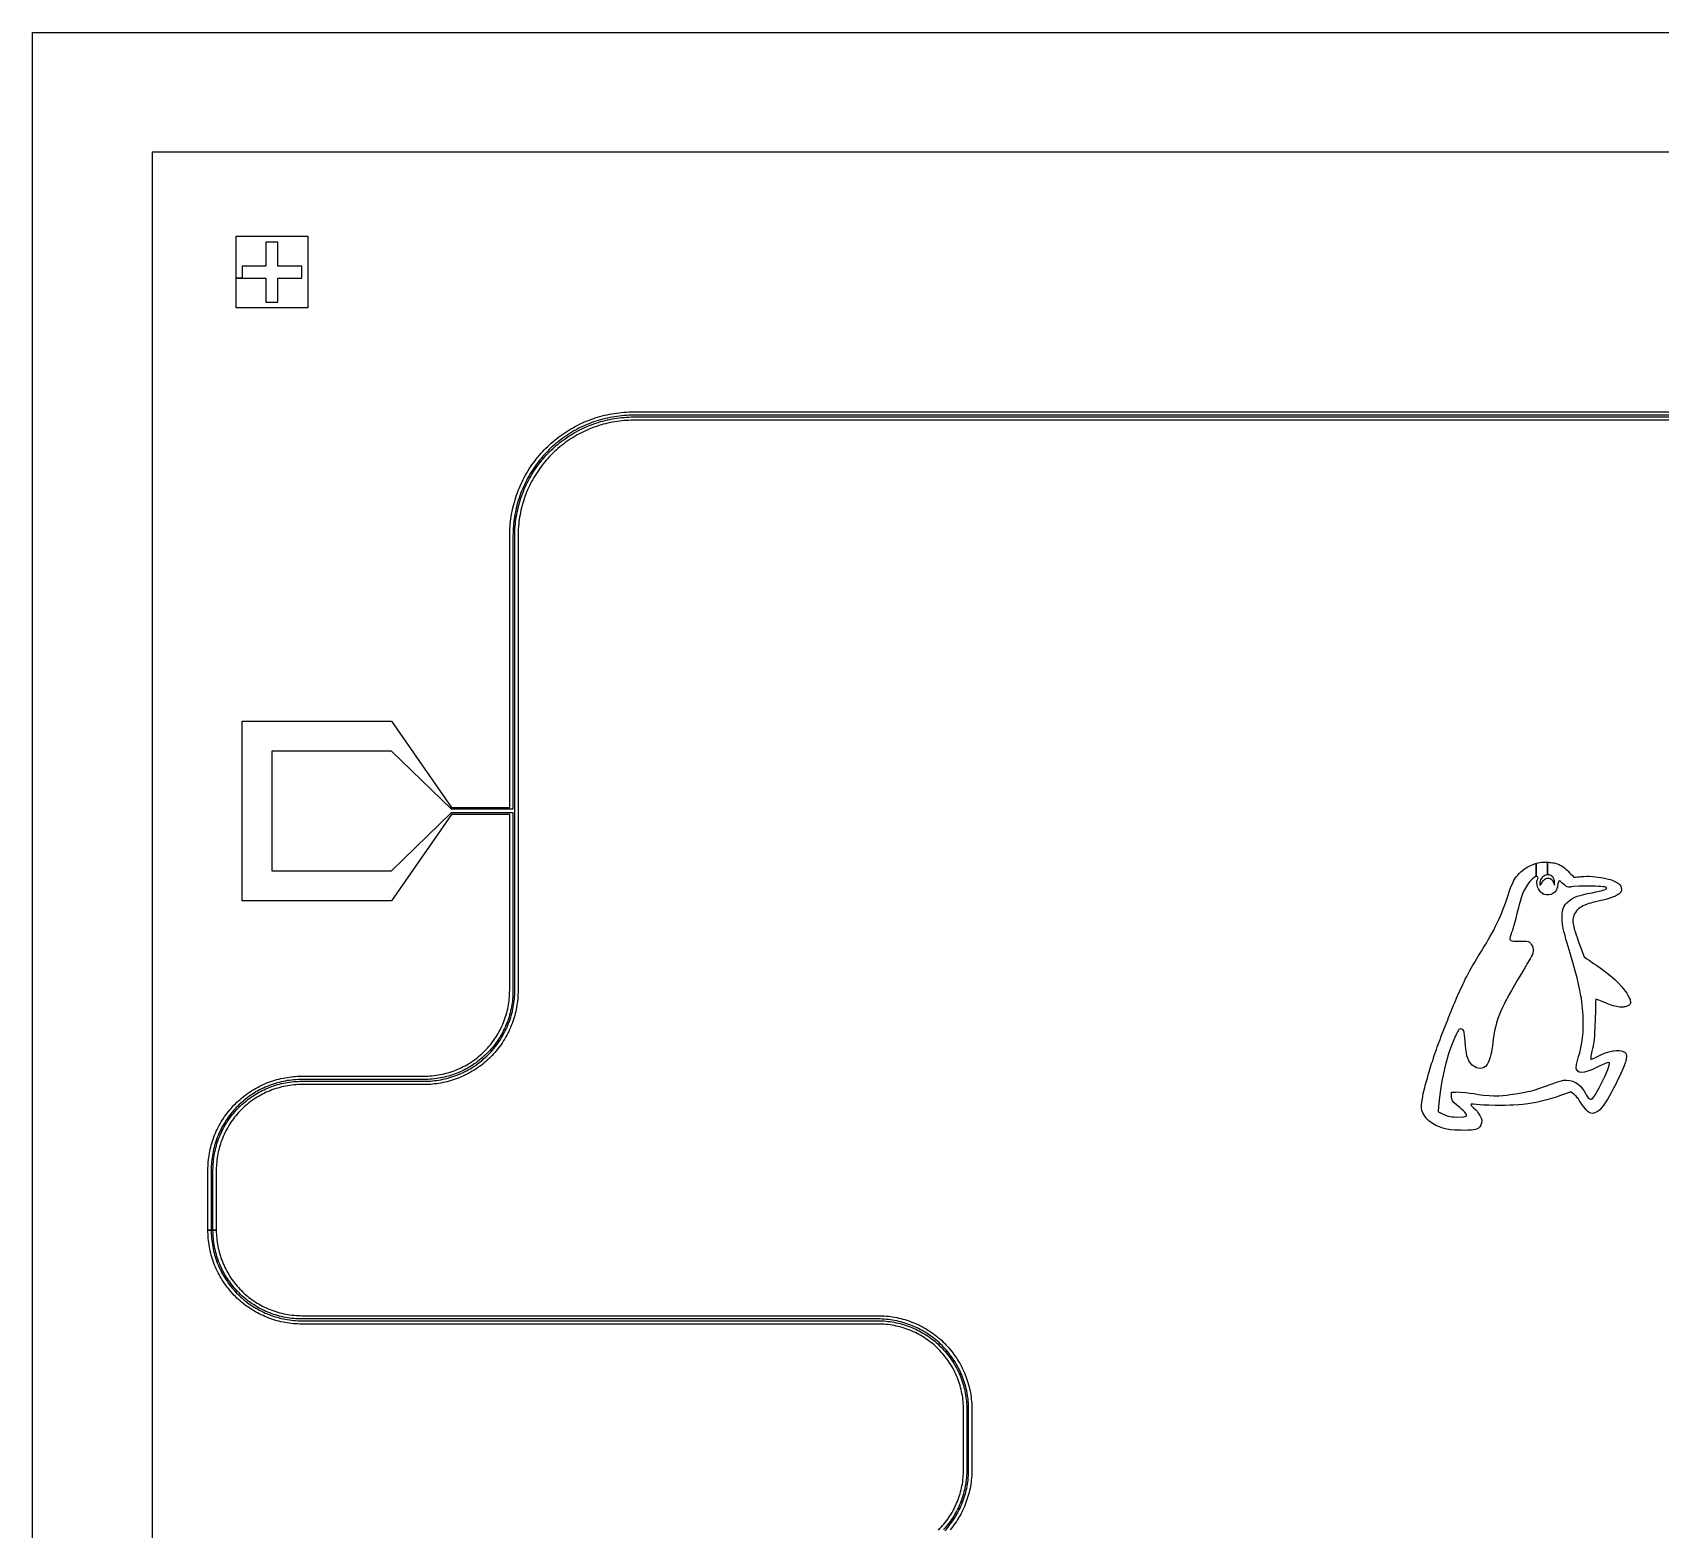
# Model space of a CAD drawing. Extents: x -2500 to 2500, y -2500 to 2500.
# Drawn here: x -2500 to 220, y 0 to 2500 of the extents above; entities that cross this region are included whole.
import ezdxf

# ---------------------------------------------------------------- set-up
doc = ezdxf.new("R2010")
doc.units = 0
doc.layers.add('L0D0', color=1, linetype='CONTINUOUS')
doc.layers.add('L1D0', color=2, linetype='CONTINUOUS')

msp = doc.modelspace()

# ---------------------------------------------------------------- linework, layer by layer
at = {"layer": 'L0D0'}
for points in [[(-2500, -2500), (-2500, -2300), (-2300, -2300), (2300, -2300), (2300, 2300), (-2300, 2300), (-2300, -2300), (-2500, -2300), (-2500, 2500), (2500, 2500), (2500, -2500)], [(-2160, 2040), (-2160, 2090), (-2150, 2090), (-2110, 2090), (-2110, 2050), (-2090, 2050), (-2090, 2090), (-2050, 2090), (-2050, 2110), (-2090, 2110), (-2090, 2150), (-2110, 2150), (-2110, 2110), (-2150, 2110), (-2150, 2090), (-2160, 2090), (-2160, 2160), (-2040, 2160), (-2040, 2040)]]:
    msp.add_lwpolyline(points, close=True, dxfattribs=at)
for points in [[(1495.75, 1861), (-1495.75, 1861), (-1499.756, 1860.96), (-1503.761, 1860.841), (-1507.762, 1860.642), (-1511.759, 1860.363), (-1515.75, 1860.005), (-1519.732, 1859.568), (-1523.705, 1859.051), (-1527.667, 1858.456), (-1531.617, 1857.782), (-1535.552, 1857.03), (-1539.471, 1856.2), (-1543.373, 1855.291), (-1547.257, 1854.306), (-1551.12, 1853.243), (-1554.961, 1852.104), (-1558.779, 1850.889), (-1562.571, 1849.598), (-1566.338, 1848.232), (-1570.076, 1846.791), (-1573.785, 1845.276), (-1577.463, 1843.688), (-1581.109, 1842.027), (-1584.721, 1840.294), (-1588.298, 1838.489), (-1591.839, 1836.614), (-1595.341, 1834.668), (-1598.804, 1832.653), (-1602.227, 1830.57), (-1605.607, 1828.419), (-1608.944, 1826.202), (-1612.236, 1823.918), (-1615.482, 1821.57), (-1618.68, 1819.157), (-1621.83, 1816.682), (-1624.93, 1814.144), (-1627.979, 1811.545), (-1630.976, 1808.886), (-1633.92, 1806.168), (-1636.808, 1803.391), (-1639.641, 1800.558), (-1642.418, 1797.67), (-1645.136, 1794.726), (-1647.795, 1791.729), (-1650.394, 1788.68), (-1652.932, 1785.58), (-1655.407, 1782.43), (-1657.82, 1779.232), (-1660.168, 1775.986), (-1662.452, 1772.694), (-1664.669, 1769.357), (-1666.82, 1765.977), (-1668.903, 1762.554), (-1670.918, 1759.091), (-1672.864, 1755.589), (-1674.739, 1752.048), (-1676.544, 1748.471), (-1678.277, 1744.859), (-1679.938, 1741.213), (-1681.526, 1737.535), (-1683.041, 1733.826), (-1684.482, 1730.088), (-1685.848, 1726.321), (-1687.139, 1722.529), (-1688.354, 1718.711), (-1689.493, 1714.87), (-1690.556, 1711.007), (-1691.541, 1707.123), (-1692.45, 1703.221), (-1693.28, 1699.302), (-1694.032, 1695.367), (-1694.706, 1691.417), (-1695.301, 1687.455), (-1695.818, 1683.482), (-1696.255, 1679.5), (-1696.613, 1675.509), (-1696.892, 1671.512), (-1697.091, 1667.511), (-1697.21, 1663.506), (-1697.25, 1659.5), (-1697.25, 1202.75), (-1800, 1202.75), (-1900, 1300), (-2100, 1300), (-2100, 1100), (-1900, 1100), (-1800, 1197.25), (-1697.25, 1197.25), (-1697.25, 900), (-1697.29, 896.57), (-1697.408, 893.142), (-1697.606, 889.717), (-1697.883, 886.298), (-1698.239, 882.886), (-1698.674, 879.484), (-1699.187, 876.092), (-1699.778, 872.713), (-1700.448, 869.349), (-1701.194, 866.001), (-1702.018, 862.671), (-1702.919, 859.361), (-1703.896, 856.073), (-1704.948, 852.808), (-1706.076, 849.568), (-1707.278, 846.356), (-1708.554, 843.172), (-1709.903, 840.018), (-1711.325, 836.896), (-1712.818, 833.808), (-1714.383, 830.755), (-1716.017, 827.739), (-1717.721, 824.762), (-1719.493, 821.825), (-1721.332, 818.929), (-1723.238, 816.077), (-1725.209, 813.27), (-1727.244, 810.509), (-1729.343, 807.795), (-1731.504, 805.131), (-1733.726, 802.518), (-1736.007, 799.956), (-1738.347, 797.448), (-1740.745, 794.995), (-1743.198, 792.597), (-1745.706, 790.257), (-1748.268, 787.976), (-1750.881, 785.754), (-1753.545, 783.593), (-1756.259, 781.494), (-1759.02, 779.459), (-1761.827, 777.488), (-1764.679, 775.582), (-1767.575, 773.743), (-1770.512, 771.971), (-1773.489, 770.267), (-1776.505, 768.633), (-1779.558, 767.068), (-1782.646, 765.575), (-1785.768, 764.153), (-1788.922, 762.804), (-1792.106, 761.528), (-1795.318, 760.326), (-1798.558, 759.198), (-1801.823, 758.146), (-1805.111, 757.169), (-1808.421, 756.268), (-1811.751, 755.444), (-1815.099, 754.698), (-1818.463, 754.028), (-1821.842, 753.437), (-1825.234, 752.924), (-1828.636, 752.489), (-1832.048, 752.133), (-1835.467, 751.856), (-1838.892, 751.658), (-1842.32, 751.54), (-1845.75, 751.5), (-2050, 751.5), (-2053.499, 751.46), (-2056.997, 751.338), (-2060.491, 751.136), (-2063.979, 750.854), (-2067.459, 750.491), (-2070.931, 750.047), (-2074.391, 749.524), (-2077.838, 748.92), (-2081.27, 748.238), (-2084.686, 747.476), (-2088.083, 746.635), (-2091.46, 745.717), (-2094.815, 744.72), (-2098.145, 743.646), (-2101.45, 742.496), (-2104.728, 741.27), (-2107.977, 739.968), (-2111.194, 738.591), (-2114.379, 737.141), (-2117.529, 735.617), (-2120.644, 734.021), (-2123.721, 732.354), (-2126.758, 730.616), (-2129.754, 728.808), (-2132.708, 726.931), (-2135.618, 724.987), (-2138.482, 722.976), (-2141.299, 720.9), (-2144.067, 718.759), (-2146.785, 716.554), (-2149.452, 714.287), (-2152.065, 711.96), (-2154.624, 709.572), (-2157.127, 707.127), (-2159.572, 704.624), (-2161.96, 702.065), (-2164.287, 699.452), (-2166.554, 696.785), (-2168.759, 694.067), (-2170.9, 691.299), (-2172.976, 688.482), (-2174.987, 685.618), (-2176.931, 682.708), (-2178.808, 679.754), (-2180.616, 676.758), (-2182.354, 673.721), (-2184.021, 670.644), (-2185.617, 667.529), (-2187.141, 664.379), (-2188.591, 661.194), (-2189.968, 657.977), (-2191.27, 654.728), (-2192.496, 651.45), (-2193.646, 648.145), (-2194.72, 644.815), (-2195.717, 641.46), (-2196.635, 638.083), (-2197.476, 634.686), (-2198.238, 631.27), (-2198.92, 627.838), (-2199.524, 624.391), (-2200.047, 620.931), (-2200.491, 617.459), (-2200.854, 613.979), (-2201.136, 610.491), (-2201.338, 606.997), (-2201.46, 603.499), (-2201.5, 600), (-2201.5, 500), (-2207, 500), (-2207, 600), (-2206.96, 603.523), (-2206.842, 607.044), (-2206.644, 610.561), (-2206.368, 614.073), (-2206.013, 617.578), (-2205.579, 621.075), (-2205.067, 624.56), (-2204.477, 628.033), (-2203.809, 631.493), (-2203.064, 634.936), (-2202.241, 638.361), (-2201.342, 641.768), (-2200.367, 645.153), (-2199.316, 648.516), (-2198.19, 651.854), (-2196.989, 655.166), (-2195.714, 658.45), (-2194.366, 661.705), (-2192.945, 664.929), (-2191.452, 668.12), (-2189.888, 671.277), (-2188.253, 674.397), (-2186.549, 677.481), (-2184.776, 680.525), (-2182.936, 683.529), (-2181.028, 686.491), (-2179.054, 689.409), (-2177.016, 692.282), (-2174.913, 695.109), (-2172.748, 697.888), (-2170.52, 700.617), (-2168.232, 703.296), (-2165.885, 705.923), (-2163.479, 708.497), (-2161.016, 711.016), (-2158.497, 713.479), (-2155.923, 715.885), (-2153.296, 718.232), (-2150.617, 720.52), (-2147.888, 722.748), (-2145.109, 724.913), (-2142.282, 727.016), (-2139.409, 729.054), (-2136.491, 731.028), (-2133.529, 732.936), (-2130.525, 734.776), (-2127.481, 736.549), (-2124.397, 738.253), (-2121.277, 739.888), (-2118.12, 741.452), (-2114.929, 742.945), (-2111.705, 744.366), (-2108.45, 745.714), (-2105.166, 746.989), (-2101.854, 748.19), (-2098.516, 749.316), (-2095.153, 750.367), (-2091.768, 751.342), (-2088.361, 752.241), (-2084.936, 753.064), (-2081.493, 753.809), (-2078.033, 754.477), (-2074.56, 755.067), (-2071.075, 755.579), (-2067.578, 756.013), (-2064.073, 756.368), (-2060.561, 756.644), (-2057.044, 756.842), (-2053.523, 756.96), (-2050, 757), (-1845.75, 757), (-1842.347, 757.04), (-1838.946, 757.162), (-1835.548, 757.364), (-1832.157, 757.648), (-1828.773, 758.011), (-1825.399, 758.456), (-1822.036, 758.98), (-1818.687, 759.584), (-1815.353, 760.268), (-1812.036, 761.031), (-1808.739, 761.873), (-1805.462, 762.793), (-1802.208, 763.79), (-1798.979, 764.865), (-1795.777, 766.016), (-1792.602, 767.243), (-1789.458, 768.546), (-1786.346, 769.923), (-1783.267, 771.373), (-1780.224, 772.897), (-1777.217, 774.492), (-1774.25, 776.158), (-1771.323, 777.895), (-1768.438, 779.701), (-1765.597, 781.575), (-1762.802, 783.516), (-1760.053, 785.523), (-1757.353, 787.594), (-1754.703, 789.73), (-1752.105, 791.928), (-1749.56, 794.187), (-1747.069, 796.506), (-1744.634, 798.884), (-1742.256, 801.319), (-1739.937, 803.81), (-1737.678, 806.355), (-1735.48, 808.953), (-1733.344, 811.603), (-1731.273, 814.303), (-1729.266, 817.052), (-1727.325, 819.847), (-1725.451, 822.688), (-1723.645, 825.573), (-1721.908, 828.5), (-1720.242, 831.467), (-1718.647, 834.474), (-1717.123, 837.517), (-1715.673, 840.596), (-1714.296, 843.708), (-1712.993, 846.852), (-1711.766, 850.027), (-1710.615, 853.229), (-1709.54, 856.458), (-1708.543, 859.712), (-1707.623, 862.989), (-1706.781, 866.286), (-1706.018, 869.603), (-1705.334, 872.937), (-1704.73, 876.286), (-1704.206, 879.649), (-1703.761, 883.023), (-1703.398, 886.407), (-1703.114, 889.798), (-1702.912, 893.196), (-1702.79, 896.597), (-1702.75, 900), (-1702.75, 1194.25), (-1800, 1194.25), (-1900, 1050), (-2150, 1050), (-2150, 1350), (-1900, 1350), (-1800, 1205.75), (-1702.75, 1205.75), (-1702.75, 1659.5), (-1702.71, 1663.564), (-1702.59, 1667.627), (-1702.391, 1671.686), (-1702.112, 1675.741), (-1701.753, 1679.79), (-1701.315, 1683.83), (-1700.798, 1687.862), (-1700.201, 1691.882), (-1699.526, 1695.89), (-1698.773, 1699.884), (-1697.941, 1703.862), (-1697.031, 1707.823), (-1696.043, 1711.766), (-1694.978, 1715.688), (-1693.837, 1719.589), (-1692.619, 1723.467), (-1691.325, 1727.319), (-1689.956, 1731.146), (-1688.511, 1734.945), (-1686.993, 1738.715), (-1685.401, 1742.455), (-1683.736, 1746.163), (-1681.998, 1749.837), (-1680.188, 1753.476), (-1678.308, 1757.079), (-1676.357, 1760.645), (-1674.336, 1764.171), (-1672.247, 1767.657), (-1670.089, 1771.102), (-1667.864, 1774.503), (-1665.573, 1777.86), (-1663.217, 1781.172), (-1660.795, 1784.436), (-1658.311, 1787.652), (-1655.763, 1790.819), (-1653.154, 1793.936), (-1650.484, 1797), (-1647.755, 1800.012), (-1644.967, 1802.969), (-1642.121, 1805.871), (-1639.219, 1808.717), (-1636.262, 1811.505), (-1633.25, 1814.234), (-1630.186, 1816.904), (-1627.069, 1819.513), (-1623.902, 1822.061), (-1620.686, 1824.545), (-1617.422, 1826.967), (-1614.11, 1829.323), (-1610.753, 1831.614), (-1607.352, 1833.839), (-1603.907, 1835.997), (-1600.421, 1838.086), (-1596.895, 1840.107), (-1593.329, 1842.058), (-1589.726, 1843.938), (-1586.087, 1845.748), (-1582.413, 1847.486), (-1578.705, 1849.151), (-1574.965, 1850.743), (-1571.195, 1852.261), (-1567.396, 1853.706), (-1563.569, 1855.075), (-1559.717, 1856.369), (-1555.839, 1857.587), (-1551.938, 1858.728), (-1548.016, 1859.793), (-1544.073, 1860.781), (-1540.112, 1861.691), (-1536.134, 1862.523), (-1532.14, 1863.276), (-1528.132, 1863.951), (-1524.112, 1864.548), (-1520.08, 1865.065), (-1516.04, 1865.503), (-1511.991, 1865.862), (-1507.936, 1866.141), (-1503.877, 1866.34), (-1499.814, 1866.46), (-1495.75, 1866.5), (1495.75, 1866.5)], [(1495.75, 1852.5), (-1495.75, 1852.5), (-1499.687, 1852.46), (-1503.622, 1852.339), (-1507.554, 1852.139), (-1511.481, 1851.858), (-1515.402, 1851.497), (-1519.314, 1851.056), (-1523.217, 1850.536), (-1527.108, 1849.936), (-1530.986, 1849.256), (-1534.849, 1848.498), (-1538.697, 1847.661), (-1542.526, 1846.746), (-1546.336, 1845.753), (-1550.124, 1844.682), (-1553.891, 1843.534), (-1557.632, 1842.31), (-1561.349, 1841.01), (-1565.038, 1839.634), (-1568.698, 1838.183), (-1572.327, 1836.658), (-1575.925, 1835.059), (-1579.49, 1833.387), (-1583.019, 1831.643), (-1586.512, 1829.827), (-1589.968, 1827.94), (-1593.384, 1825.983), (-1596.76, 1823.957), (-1600.094, 1821.862), (-1603.384, 1819.7), (-1606.629, 1817.471), (-1609.829, 1815.176), (-1612.98, 1812.817), (-1616.084, 1810.393), (-1619.136, 1807.907), (-1622.138, 1805.36), (-1625.087, 1802.751), (-1627.982, 1800.083), (-1630.823, 1797.356), (-1633.606, 1794.573), (-1636.333, 1791.732), (-1639.001, 1788.837), (-1641.61, 1785.888), (-1644.157, 1782.886), (-1646.643, 1779.834), (-1649.067, 1776.73), (-1651.426, 1773.579), (-1653.721, 1770.379), (-1655.95, 1767.134), (-1658.112, 1763.844), (-1660.207, 1760.51), (-1662.233, 1757.134), (-1664.19, 1753.718), (-1666.077, 1750.262), (-1667.893, 1746.769), (-1669.637, 1743.24), (-1671.309, 1739.675), (-1672.908, 1736.077), (-1674.433, 1732.448), (-1675.884, 1728.788), (-1677.26, 1725.099), (-1678.56, 1721.382), (-1679.784, 1717.641), (-1680.932, 1713.874), (-1682.003, 1710.086), (-1682.996, 1706.276), (-1683.911, 1702.447), (-1684.748, 1698.599), (-1685.506, 1694.736), (-1686.186, 1690.858), (-1686.786, 1686.967), (-1687.306, 1683.064), (-1687.747, 1679.152), (-1688.108, 1675.231), (-1688.389, 1671.304), (-1688.589, 1667.372), (-1688.71, 1663.437), (-1688.75, 1659.5), (-1688.75, 900), (-1688.79, 896.477), (-1688.908, 892.956), (-1689.106, 889.439), (-1689.382, 885.927), (-1689.737, 882.422), (-1690.171, 878.925), (-1690.683, 875.44), (-1691.273, 871.967), (-1691.941, 868.507), (-1692.686, 865.064), (-1693.509, 861.639), (-1694.408, 858.232), (-1695.383, 854.847), (-1696.434, 851.484), (-1697.56, 848.146), (-1698.761, 844.834), (-1700.036, 841.55), (-1701.384, 838.295), (-1702.805, 835.071), (-1704.298, 831.88), (-1705.862, 828.723), (-1707.497, 825.603), (-1709.201, 822.519), (-1710.974, 819.475), (-1712.814, 816.471), (-1714.722, 813.509), (-1716.696, 810.591), (-1718.734, 807.718), (-1720.837, 804.891), (-1723.002, 802.112), (-1725.23, 799.383), (-1727.518, 796.704), (-1729.865, 794.077), (-1732.271, 791.503), (-1734.734, 788.984), (-1737.253, 786.521), (-1739.827, 784.115), (-1742.454, 781.768), (-1745.133, 779.48), (-1747.862, 777.252), (-1750.641, 775.087), (-1753.468, 772.984), (-1756.341, 770.946), (-1759.259, 768.972), (-1762.221, 767.064), (-1765.225, 765.224), (-1768.269, 763.451), (-1771.353, 761.747), (-1774.473, 760.112), (-1777.63, 758.548), (-1780.821, 757.055), (-1784.045, 755.634), (-1787.3, 754.286), (-1790.584, 753.011), (-1793.896, 751.81), (-1797.234, 750.684), (-1800.597, 749.633), (-1803.982, 748.658), (-1807.389, 747.759), (-1810.814, 746.936), (-1814.257, 746.191), (-1817.717, 745.523), (-1821.19, 744.933), (-1824.675, 744.421), (-1828.172, 743.987), (-1831.677, 743.632), (-1835.189, 743.356), (-1838.706, 743.158), (-1842.227, 743.04), (-1845.75, 743), (-2050, 743), (-2053.403, 742.96), (-2056.804, 742.838), (-2060.202, 742.636), (-2063.593, 742.352), (-2066.977, 741.989), (-2070.351, 741.544), (-2073.714, 741.02), (-2077.063, 740.416), (-2080.397, 739.732), (-2083.714, 738.969), (-2087.011, 738.127), (-2090.288, 737.207), (-2093.542, 736.21), (-2096.771, 735.135), (-2099.973, 733.984), (-2103.148, 732.757), (-2106.292, 731.454), (-2109.404, 730.077), (-2112.483, 728.627), (-2115.526, 727.103), (-2118.533, 725.508), (-2121.5, 723.842), (-2124.427, 722.105), (-2127.312, 720.299), (-2130.153, 718.425), (-2132.948, 716.484), (-2135.697, 714.477), (-2138.397, 712.406), (-2141.047, 710.27), (-2143.645, 708.072), (-2146.19, 705.813), (-2148.681, 703.494), (-2151.116, 701.116), (-2153.494, 698.681), (-2155.813, 696.19), (-2158.072, 693.645), (-2160.27, 691.047), (-2162.406, 688.397), (-2164.477, 685.697), (-2166.484, 682.948), (-2168.425, 680.153), (-2170.299, 677.312), (-2172.105, 674.427), (-2173.842, 671.5), (-2175.508, 668.533), (-2177.103, 665.526), (-2178.627, 662.483), (-2180.077, 659.404), (-2181.454, 656.292), (-2182.757, 653.148), (-2183.984, 649.973), (-2185.135, 646.771), (-2186.21, 643.542), (-2187.207, 640.288), (-2188.127, 637.011), (-2188.969, 633.714), (-2189.732, 630.397), (-2190.416, 627.063), (-2191.02, 623.714), (-2191.544, 620.351), (-2191.989, 616.977), (-2192.352, 613.593), (-2192.636, 610.202), (-2192.838, 606.804), (-2192.96, 603.403), (-2193, 600), (-2193, 500), (-2198.5, 500), (-2198.5, 600), (-2198.46, 603.43), (-2198.342, 606.858), (-2198.144, 610.283), (-2197.867, 613.702), (-2197.511, 617.114), (-2197.076, 620.516), (-2196.563, 623.908), (-2195.972, 627.287), (-2195.302, 630.651), (-2194.556, 633.999), (-2193.732, 637.329), (-2192.831, 640.639), (-2191.854, 643.927), (-2190.802, 647.192), (-2189.674, 650.432), (-2188.472, 653.644), (-2187.196, 656.828), (-2185.847, 659.982), (-2184.425, 663.104), (-2182.932, 666.192), (-2181.367, 669.245), (-2179.733, 672.261), (-2178.029, 675.238), (-2176.257, 678.175), (-2174.418, 681.071), (-2172.512, 683.923), (-2170.541, 686.73), (-2168.506, 689.491), (-2166.407, 692.205), (-2164.246, 694.869), (-2162.024, 697.482), (-2159.743, 700.044), (-2157.403, 702.552), (-2155.005, 705.005), (-2152.552, 707.403), (-2150.044, 709.743), (-2147.482, 712.024), (-2144.869, 714.246), (-2142.205, 716.407), (-2139.491, 718.506), (-2136.73, 720.541), (-2133.923, 722.512), (-2131.071, 724.418), (-2128.175, 726.257), (-2125.238, 728.029), (-2122.261, 729.733), (-2119.245, 731.367), (-2116.192, 732.932), (-2113.104, 734.425), (-2109.982, 735.847), (-2106.828, 737.196), (-2103.644, 738.472), (-2100.432, 739.674), (-2097.192, 740.802), (-2093.927, 741.854), (-2090.639, 742.831), (-2087.329, 743.732), (-2083.999, 744.556), (-2080.651, 745.302), (-2077.287, 745.972), (-2073.908, 746.563), (-2070.516, 747.076), (-2067.114, 747.511), (-2063.702, 747.867), (-2060.283, 748.144), (-2056.858, 748.342), (-2053.43, 748.46), (-2050, 748.5), (-1845.75, 748.5), (-1842.251, 748.54), (-1838.753, 748.662), (-1835.259, 748.864), (-1831.771, 749.146), (-1828.291, 749.509), (-1824.819, 749.953), (-1821.359, 750.476), (-1817.912, 751.08), (-1814.48, 751.762), (-1811.064, 752.524), (-1807.667, 753.365), (-1804.29, 754.283), (-1800.935, 755.28), (-1797.605, 756.354), (-1794.3, 757.504), (-1791.022, 758.73), (-1787.773, 760.032), (-1784.556, 761.409), (-1781.371, 762.859), (-1778.221, 764.383), (-1775.106, 765.979), (-1772.029, 767.646), (-1768.992, 769.384), (-1765.996, 771.192), (-1763.042, 773.069), (-1760.132, 775.013), (-1757.268, 777.024), (-1754.451, 779.1), (-1751.683, 781.241), (-1748.965, 783.446), (-1746.298, 785.713), (-1743.685, 788.04), (-1741.126, 790.428), (-1738.623, 792.873), (-1736.178, 795.376), (-1733.79, 797.935), (-1731.463, 800.548), (-1729.196, 803.215), (-1726.991, 805.933), (-1724.85, 808.701), (-1722.774, 811.518), (-1720.763, 814.382), (-1718.819, 817.292), (-1716.942, 820.246), (-1715.134, 823.242), (-1713.396, 826.279), (-1711.729, 829.356), (-1710.133, 832.471), (-1708.609, 835.621), (-1707.159, 838.806), (-1705.782, 842.023), (-1704.48, 845.272), (-1703.254, 848.55), (-1702.104, 851.855), (-1701.03, 855.185), (-1700.033, 858.54), (-1699.115, 861.917), (-1698.274, 865.314), (-1697.512, 868.73), (-1696.83, 872.162), (-1696.226, 875.609), (-1695.703, 879.069), (-1695.259, 882.541), (-1694.896, 886.021), (-1694.614, 889.509), (-1694.412, 893.003), (-1694.29, 896.501), (-1694.25, 900), (-1694.25, 1659.5), (-1694.21, 1663.497), (-1694.089, 1667.493), (-1693.888, 1671.485), (-1693.606, 1675.473), (-1693.245, 1679.454), (-1692.803, 1683.427), (-1692.281, 1687.39), (-1691.679, 1691.342), (-1690.999, 1695.281), (-1690.238, 1699.205), (-1689.399, 1703.113), (-1688.482, 1707.004), (-1687.486, 1710.876), (-1686.413, 1714.726), (-1685.262, 1718.554), (-1684.034, 1722.359), (-1682.731, 1726.137), (-1681.351, 1729.889), (-1679.896, 1733.612), (-1678.366, 1737.305), (-1676.762, 1740.967), (-1675.085, 1744.595), (-1673.335, 1748.189), (-1671.513, 1751.748), (-1669.62, 1755.268), (-1667.656, 1758.75), (-1665.623, 1762.192), (-1663.52, 1765.591), (-1661.35, 1768.948), (-1659.112, 1772.261), (-1656.809, 1775.528), (-1654.439, 1778.747), (-1652.006, 1781.919), (-1649.509, 1785.04), (-1646.95, 1788.111), (-1644.329, 1791.13), (-1641.649, 1794.095), (-1638.909, 1797.006), (-1636.111, 1799.861), (-1633.256, 1802.659), (-1630.345, 1805.399), (-1627.38, 1808.079), (-1624.361, 1810.7), (-1621.29, 1813.259), (-1618.169, 1815.756), (-1614.997, 1818.189), (-1611.778, 1820.559), (-1608.511, 1822.862), (-1605.198, 1825.1), (-1601.841, 1827.27), (-1598.442, 1829.373), (-1595, 1831.406), (-1591.518, 1833.37), (-1587.998, 1835.263), (-1584.439, 1837.085), (-1580.845, 1838.835), (-1577.217, 1840.512), (-1573.555, 1842.116), (-1569.862, 1843.646), (-1566.139, 1845.101), (-1562.387, 1846.481), (-1558.609, 1847.784), (-1554.804, 1849.012), (-1550.976, 1850.163), (-1547.126, 1851.236), (-1543.254, 1852.232), (-1539.363, 1853.149), (-1535.455, 1853.988), (-1531.531, 1854.749), (-1527.592, 1855.429), (-1523.64, 1856.031), (-1519.677, 1856.553), (-1515.704, 1856.995), (-1511.723, 1857.356), (-1507.735, 1857.638), (-1503.743, 1857.839), (-1499.747, 1857.96), (-1495.75, 1858), (1495.75, 1858)], [(-986.284, -1.116), (-983.906, 1.319), (-981.587, 3.81), (-979.328, 6.355), (-977.13, 8.953), (-974.994, 11.603), (-972.923, 14.303), (-970.916, 17.052), (-968.975, 19.847), (-967.101, 22.688), (-965.295, 25.573), (-963.558, 28.5), (-961.892, 31.467), (-960.297, 34.474), (-958.773, 37.517), (-957.323, 40.596), (-955.946, 43.708), (-954.643, 46.852), (-953.416, 50.027), (-952.265, 53.229), (-951.19, 56.458), (-950.193, 59.712), (-949.273, 62.989), (-948.431, 66.286), (-947.668, 69.603), (-946.984, 72.937), (-946.38, 76.286), (-945.856, 79.649), (-945.411, 83.023), (-945.048, 86.407), (-944.764, 89.798), (-944.562, 93.196), (-944.44, 96.597), (-944.4, 100), (-944.4, 200), (-944.44, 203.403), (-944.562, 206.804), (-944.764, 210.202), (-945.048, 213.593), (-945.411, 216.977), (-945.856, 220.351), (-946.38, 223.714), (-946.984, 227.063), (-947.668, 230.397), (-948.431, 233.714), (-949.273, 237.011), (-950.193, 240.288), (-951.19, 243.542), (-952.265, 246.771), (-953.416, 249.973), (-954.643, 253.148), (-955.946, 256.292), (-957.323, 259.404), (-958.773, 262.483), (-960.297, 265.526), (-961.892, 268.533), (-963.558, 271.5), (-965.295, 274.427), (-967.101, 277.312), (-968.975, 280.153), (-970.916, 282.948), (-972.923, 285.697), (-974.994, 288.397), (-977.13, 291.047), (-979.328, 293.645), (-981.587, 296.19), (-983.906, 298.681), (-986.284, 301.116), (-988.719, 303.494), (-991.21, 305.813), (-993.755, 308.072), (-996.353, 310.27), (-999.003, 312.406), (-1001.703, 314.477), (-1004.452, 316.484), (-1007.247, 318.425), (-1010.088, 320.299), (-1012.973, 322.105), (-1015.9, 323.842), (-1018.867, 325.508), (-1021.874, 327.103), (-1024.917, 328.627), (-1027.996, 330.077), (-1031.108, 331.454), (-1034.252, 332.757), (-1037.427, 333.984), (-1040.629, 335.135), (-1043.858, 336.21), (-1047.112, 337.207), (-1050.389, 338.127), (-1053.686, 338.969), (-1057.003, 339.732), (-1060.337, 340.416), (-1063.686, 341.02), (-1067.049, 341.544), (-1070.423, 341.989), (-1073.807, 342.352), (-1077.198, 342.636), (-1080.596, 342.838), (-1083.997, 342.96), (-1087.4, 343), (-2050, 343), (-2053.523, 343.04), (-2057.044, 343.158), (-2060.561, 343.356), (-2064.073, 343.632), (-2067.578, 343.987), (-2071.075, 344.421), (-2074.56, 344.933), (-2078.033, 345.523), (-2081.493, 346.191), (-2084.936, 346.936), (-2088.361, 347.759), (-2091.768, 348.658), (-2095.153, 349.633), (-2098.516, 350.684), (-2101.854, 351.81), (-2105.166, 353.011), (-2108.45, 354.286), (-2111.705, 355.634), (-2114.929, 357.055), (-2118.12, 358.548), (-2121.277, 360.112), (-2124.397, 361.747), (-2127.481, 363.451), (-2130.525, 365.224), (-2133.529, 367.064), (-2136.491, 368.972), (-2139.409, 370.946), (-2142.282, 372.984), (-2145.109, 375.087), (-2147.888, 377.252), (-2150.617, 379.48), (-2153.296, 381.768), (-2155.923, 384.115), (-2158.497, 386.521), (-2161.016, 388.984), (-2163.479, 391.503), (-2165.885, 394.077), (-2168.232, 396.704), (-2170.52, 399.383), (-2172.748, 402.112), (-2174.913, 404.891), (-2177.016, 407.718), (-2179.054, 410.591), (-2181.028, 413.509), (-2182.936, 416.471), (-2184.776, 419.475), (-2186.549, 422.519), (-2188.253, 425.603), (-2189.888, 428.723), (-2191.452, 431.88), (-2192.945, 435.071), (-2194.366, 438.295), (-2195.714, 441.55), (-2196.989, 444.834), (-2198.19, 448.146), (-2199.316, 451.484), (-2200.367, 454.847), (-2201.342, 458.232), (-2202.241, 461.639), (-2203.064, 465.064), (-2203.809, 468.507), (-2204.477, 471.967), (-2205.067, 475.44), (-2205.579, 478.925), (-2206.013, 482.422), (-2206.368, 485.927), (-2206.644, 489.439), (-2206.842, 492.956), (-2206.96, 496.477), (-2207, 500), (-2201.5, 500), (-2201.46, 496.501), (-2201.338, 493.003), (-2201.136, 489.509), (-2200.854, 486.021), (-2200.491, 482.541), (-2200.047, 479.069), (-2199.524, 475.609), (-2198.92, 472.162), (-2198.238, 468.73), (-2197.476, 465.314), (-2196.635, 461.917), (-2195.717, 458.54), (-2194.72, 455.185), (-2193.646, 451.855), (-2192.496, 448.55), (-2191.27, 445.272), (-2189.968, 442.023), (-2188.591, 438.806), (-2187.141, 435.621), (-2185.617, 432.471), (-2184.021, 429.356), (-2182.354, 426.279), (-2180.616, 423.242), (-2178.808, 420.246), (-2176.931, 417.292), (-2174.987, 414.382), (-2172.976, 411.518), (-2170.9, 408.701), (-2168.759, 405.933), (-2166.554, 403.215), (-2164.287, 400.548), (-2161.96, 397.935), (-2159.572, 395.376), (-2157.127, 392.873), (-2154.624, 390.428), (-2152.065, 388.04), (-2149.452, 385.713), (-2146.785, 383.446), (-2144.067, 381.241), (-2141.299, 379.1), (-2138.482, 377.024), (-2135.618, 375.013), (-2132.708, 373.069), (-2129.754, 371.192), (-2126.758, 369.384), (-2123.721, 367.646), (-2120.644, 365.979), (-2117.529, 364.383), (-2114.379, 362.859), (-2111.194, 361.409), (-2107.977, 360.032), (-2104.728, 358.73), (-2101.45, 357.504), (-2098.145, 356.354), (-2094.815, 355.28), (-2091.46, 354.283), (-2088.083, 353.365), (-2084.686, 352.524), (-2081.27, 351.762), (-2077.838, 351.08), (-2074.391, 350.476), (-2070.931, 349.953), (-2067.459, 349.509), (-2063.979, 349.146), (-2060.491, 348.864), (-2056.997, 348.662), (-2053.499, 348.54), (-2050, 348.5), (-1087.4, 348.5), (-1083.97, 348.46), (-1080.542, 348.342), (-1077.117, 348.144), (-1073.698, 347.867), (-1070.286, 347.511), (-1066.884, 347.076), (-1063.492, 346.563), (-1060.113, 345.972), (-1056.749, 345.302), (-1053.401, 344.556), (-1050.071, 343.732), (-1046.761, 342.831), (-1043.473, 341.854), (-1040.208, 340.802), (-1036.968, 339.674), (-1033.756, 338.472), (-1030.572, 337.196), (-1027.418, 335.847), (-1024.296, 334.425), (-1021.208, 332.932), (-1018.155, 331.367), (-1015.139, 329.733), (-1012.162, 328.029), (-1009.225, 326.257), (-1006.329, 324.418), (-1003.477, 322.512), (-1000.67, 320.541), (-997.909, 318.506), (-995.195, 316.407), (-992.531, 314.246), (-989.918, 312.024), (-987.356, 309.743), (-984.848, 307.403), (-982.395, 305.005), (-979.997, 302.552), (-977.657, 300.044), (-975.376, 297.482), (-973.154, 294.869), (-970.993, 292.205), (-968.894, 289.491), (-966.859, 286.73), (-964.888, 283.923), (-962.982, 281.071), (-961.143, 278.175), (-959.371, 275.238), (-957.667, 272.261), (-956.033, 269.245), (-954.468, 266.192), (-952.975, 263.104), (-951.553, 259.982), (-950.204, 256.828), (-948.928, 253.644), (-947.726, 250.432), (-946.598, 247.192), (-945.546, 243.927), (-944.569, 240.639), (-943.668, 237.329), (-942.844, 233.999), (-942.098, 230.651), (-941.428, 227.287), (-940.837, 223.908), (-940.324, 220.516), (-939.889, 217.114), (-939.533, 213.702), (-939.256, 210.283), (-939.058, 206.858), (-938.94, 203.43), (-938.9, 200), (-938.9, 100), (-938.94, 96.57), (-939.058, 93.142), (-939.256, 89.717), (-939.533, 86.298), (-939.889, 82.886), (-940.324, 79.484), (-940.837, 76.092), (-941.428, 72.713), (-942.098, 69.349), (-942.844, 66.001), (-943.668, 62.671), (-944.569, 59.361), (-945.546, 56.073), (-946.598, 52.808), (-947.726, 49.568), (-948.928, 46.356), (-950.204, 43.172), (-951.553, 40.018), (-952.975, 36.896), (-954.468, 33.808), (-956.033, 30.755), (-957.667, 27.739), (-959.371, 24.762), (-961.143, 21.825), (-962.982, 18.929), (-964.888, 16.077), (-966.859, 13.27), (-968.894, 10.509), (-970.993, 7.795), (-973.154, 5.131), (-975.376, 2.518), (-977.657, -0.044)], [(-975.44, -2.065), (-973.113, 0.548), (-970.846, 3.215), (-968.641, 5.933), (-966.5, 8.701), (-964.424, 11.518), (-962.413, 14.382), (-960.469, 17.292), (-958.592, 20.246), (-956.784, 23.242), (-955.046, 26.279), (-953.379, 29.356), (-951.783, 32.471), (-950.259, 35.621), (-948.809, 38.806), (-947.432, 42.023), (-946.13, 45.272), (-944.904, 48.55), (-943.754, 51.855), (-942.68, 55.185), (-941.683, 58.54), (-940.765, 61.917), (-939.924, 65.314), (-939.162, 68.73), (-938.48, 72.162), (-937.876, 75.609), (-937.353, 79.069), (-936.909, 82.541), (-936.546, 86.021), (-936.264, 89.509), (-936.062, 93.003), (-935.94, 96.501), (-935.9, 100), (-935.9, 200), (-935.94, 203.499), (-936.062, 206.997), (-936.264, 210.491), (-936.546, 213.979), (-936.909, 217.459), (-937.353, 220.931), (-937.876, 224.391), (-938.48, 227.838), (-939.162, 231.27), (-939.924, 234.686), (-940.765, 238.083), (-941.683, 241.46), (-942.68, 244.815), (-943.754, 248.145), (-944.904, 251.45), (-946.13, 254.728), (-947.432, 257.977), (-948.809, 261.194), (-950.259, 264.379), (-951.783, 267.529), (-953.379, 270.644), (-955.046, 273.721), (-956.784, 276.758), (-958.592, 279.754), (-960.469, 282.708), (-962.413, 285.618), (-964.424, 288.482), (-966.5, 291.299), (-968.641, 294.067), (-970.846, 296.785), (-973.113, 299.452), (-975.44, 302.065), (-977.828, 304.624), (-980.273, 307.127), (-982.776, 309.572), (-985.335, 311.96), (-987.948, 314.287), (-990.615, 316.554), (-993.333, 318.759), (-996.101, 320.9), (-998.918, 322.976), (-1001.782, 324.987), (-1004.692, 326.931), (-1007.646, 328.808), (-1010.642, 330.616), (-1013.679, 332.354), (-1016.756, 334.021), (-1019.871, 335.617), (-1023.021, 337.141), (-1026.206, 338.591), (-1029.423, 339.968), (-1032.672, 341.27), (-1035.95, 342.496), (-1039.255, 343.646), (-1042.585, 344.72), (-1045.94, 345.717), (-1049.317, 346.635), (-1052.714, 347.476), (-1056.13, 348.238), (-1059.562, 348.92), (-1063.009, 349.524), (-1066.469, 350.047), (-1069.941, 350.491), (-1073.421, 350.854), (-1076.909, 351.136), (-1080.403, 351.338), (-1083.901, 351.46), (-1087.4, 351.5), (-2050, 351.5), (-2053.43, 351.54), (-2056.858, 351.658), (-2060.283, 351.856), (-2063.702, 352.133), (-2067.114, 352.489), (-2070.516, 352.924), (-2073.908, 353.437), (-2077.287, 354.028), (-2080.651, 354.698), (-2083.999, 355.444), (-2087.329, 356.268), (-2090.639, 357.169), (-2093.927, 358.146), (-2097.192, 359.198), (-2100.432, 360.326), (-2103.644, 361.528), (-2106.828, 362.804), (-2109.982, 364.153), (-2113.104, 365.575), (-2116.192, 367.068), (-2119.245, 368.633), (-2122.261, 370.267), (-2125.238, 371.971), (-2128.175, 373.743), (-2131.071, 375.582), (-2133.923, 377.488), (-2136.73, 379.459), (-2139.491, 381.494), (-2142.205, 383.593), (-2144.869, 385.754), (-2147.482, 387.976), (-2150.044, 390.257), (-2152.552, 392.597), (-2155.005, 394.995), (-2157.403, 397.448), (-2159.743, 399.956), (-2162.024, 402.518), (-2164.246, 405.131), (-2166.407, 407.795), (-2168.506, 410.509), (-2170.541, 413.27), (-2172.512, 416.077), (-2174.418, 418.929), (-2176.257, 421.825), (-2178.029, 424.762), (-2179.733, 427.739), (-2181.367, 430.755), (-2182.932, 433.808), (-2184.425, 436.896), (-2185.847, 440.018), (-2187.196, 443.172), (-2188.472, 446.356), (-2189.674, 449.568), (-2190.802, 452.808), (-2191.854, 456.073), (-2192.831, 459.361), (-2193.732, 462.671), (-2194.556, 466.001), (-2195.302, 469.349), (-2195.972, 472.713), (-2196.563, 476.092), (-2197.076, 479.484), (-2197.511, 482.886), (-2197.867, 486.298), (-2198.144, 489.717), (-2198.342, 493.142), (-2198.46, 496.57), (-2198.5, 500), (-2193, 500), (-2192.96, 496.597), (-2192.838, 493.196), (-2192.636, 489.798), (-2192.352, 486.407), (-2191.989, 483.023), (-2191.544, 479.649), (-2191.02, 476.286), (-2190.416, 472.937), (-2189.732, 469.603), (-2188.969, 466.286), (-2188.127, 462.989), (-2187.207, 459.712), (-2186.21, 456.458), (-2185.135, 453.229), (-2183.984, 450.027), (-2182.757, 446.852), (-2181.454, 443.708), (-2180.077, 440.596), (-2178.627, 437.517), (-2177.103, 434.474), (-2175.508, 431.467), (-2173.842, 428.5), (-2172.105, 425.573), (-2170.299, 422.688), (-2168.425, 419.847), (-2166.484, 417.052), (-2164.477, 414.303), (-2162.406, 411.603), (-2160.27, 408.953), (-2158.072, 406.355), (-2155.813, 403.81), (-2153.494, 401.319), (-2151.116, 398.884), (-2148.681, 396.506), (-2146.19, 394.187), (-2143.645, 391.928), (-2141.047, 389.73), (-2138.397, 387.594), (-2135.697, 385.523), (-2132.948, 383.516), (-2130.153, 381.575), (-2127.312, 379.701), (-2124.427, 377.895), (-2121.5, 376.158), (-2118.533, 374.492), (-2115.526, 372.897), (-2112.483, 371.373), (-2109.404, 369.923), (-2106.292, 368.546), (-2103.148, 367.243), (-2099.973, 366.016), (-2096.771, 364.865), (-2093.542, 363.79), (-2090.288, 362.793), (-2087.011, 361.873), (-2083.714, 361.031), (-2080.397, 360.268), (-2077.063, 359.584), (-2073.714, 358.98), (-2070.351, 358.456), (-2066.977, 358.011), (-2063.593, 357.648), (-2060.202, 357.364), (-2056.804, 357.162), (-2053.403, 357.04), (-2050, 357), (-1087.4, 357), (-1083.877, 356.96), (-1080.356, 356.842), (-1076.839, 356.644), (-1073.327, 356.368), (-1069.822, 356.013), (-1066.325, 355.579), (-1062.84, 355.067), (-1059.367, 354.477), (-1055.907, 353.809), (-1052.464, 353.064), (-1049.039, 352.241), (-1045.632, 351.342), (-1042.247, 350.367), (-1038.884, 349.316), (-1035.546, 348.19), (-1032.234, 346.989), (-1028.95, 345.714), (-1025.695, 344.366), (-1022.471, 342.945), (-1019.28, 341.452), (-1016.123, 339.888), (-1013.003, 338.253), (-1009.919, 336.549), (-1006.875, 334.776), (-1003.871, 332.936), (-1000.909, 331.028), (-997.991, 329.054), (-995.118, 327.016), (-992.291, 324.913), (-989.512, 322.748), (-986.783, 320.52), (-984.104, 318.232), (-981.477, 315.885), (-978.903, 313.479), (-976.384, 311.016), (-973.921, 308.497), (-971.515, 305.923), (-969.168, 303.296), (-966.88, 300.617), (-964.652, 297.888), (-962.487, 295.109), (-960.384, 292.282), (-958.346, 289.409), (-956.372, 286.491), (-954.464, 283.529), (-952.624, 280.525), (-950.851, 277.481), (-949.147, 274.397), (-947.512, 271.277), (-945.948, 268.12), (-944.455, 264.929), (-943.034, 261.705), (-941.686, 258.45), (-940.411, 255.166), (-939.21, 251.854), (-938.084, 248.516), (-937.033, 245.153), (-936.058, 241.768), (-935.159, 238.361), (-934.336, 234.936), (-933.591, 231.493), (-932.923, 228.033), (-932.333, 224.56), (-931.821, 221.075), (-931.387, 217.578), (-931.032, 214.073), (-930.756, 210.561), (-930.558, 207.044), (-930.44, 203.523), (-930.4, 200), (-930.4, 100), (-930.44, 96.477), (-930.558, 92.956), (-930.756, 89.439), (-931.032, 85.927), (-931.387, 82.422), (-931.821, 78.925), (-932.333, 75.44), (-932.923, 71.967), (-933.591, 68.507), (-934.336, 65.064), (-935.159, 61.639), (-936.058, 58.232), (-937.033, 54.847), (-938.084, 51.484), (-939.21, 48.146), (-940.411, 44.834), (-941.686, 41.55), (-943.034, 38.295), (-944.455, 35.071), (-945.948, 31.88), (-947.512, 28.723), (-949.147, 25.603), (-950.851, 22.519), (-952.624, 19.475), (-954.464, 16.471), (-956.372, 13.509), (-958.346, 10.591), (-960.384, 7.718), (-962.487, 4.891), (-964.652, 2.112), (-966.88, -0.617)]]:
    msp.add_lwpolyline(points, dxfattribs=at)
at = {"layer": 'L1D0'}
msp.add_lwpolyline([(-106.329, 666.538), (-112.797, 666.601), (-116.934, 666.727), (-123.318, 666.979), (-130.108, 667.567), (-136.702, 668.533), (-143.359, 670.213), (-149.19, 672.152), (-155.007, 674.735), (-160.824, 677.906), (-163.603, 679.978), (-166.228, 681.791), (-170.239, 685.739), (-173.865, 690.142), (-177.162, 695.63), (-178.387, 699.893), (-179.094, 703.645), (-179.164, 706.102), (-179.164, 709.126), (-178.779, 712.948), (-178.191, 717.148), (-177.225, 722.573), (-176.119, 728.068), (-173.662, 738.155), (-172.822, 741.515), (-170.869, 748.739), (-169.315, 753.646), (-167.775, 759.337), (-166.41, 764.125), (-164.541, 770.194), (-162.322, 778.069), (-160.516, 782.654), (-159.088, 787.442), (-157.863, 791.383), (-154.237, 801.722), (-152.823, 806.062), (-150.667, 811.466), (-148.21, 817.997), (-146.271, 823.688), (-144.136, 829.246), (-141.868, 834.874), (-138.109, 844.618), (-135.456, 850.946), (-134.035, 854.761), (-129.835, 865.429), (-127.896, 870.14), (-125.677, 875.761), (-123.612, 880.15), (-121.344, 885.449), (-118.761, 891.595), (-116.304, 896.957), (-113.847, 902.515), (-111.432, 907.471), (-109.815, 911.293), (-108.009, 914.45), (-106, 918.79), (-103.669, 923.704), (-100.764, 928.87), (-98.16, 933.623), (-93.771, 941.197), (-90.271, 947.399), (-87.429, 952.376), (-85.098, 956.191), (-82.249, 960.65), (-79.197, 965.809), (-75.963, 970.849), (-73.24, 975.308), (-70.846, 979.06), (-67.878, 984.625), (-64.833, 989.728), (-61.599, 995.279), (-58.54, 1000.76), (-55.509, 1007.417), (-52.597, 1013.234), (-49.552, 1019.632), (-45.142, 1029.691), (-43.014, 1034.731), (-38.877, 1046.113), (-36.609, 1052.504), (-30.253, 1071.628), (-28.188, 1076.339), (-25.731, 1081.582), (-25.297, 1083.185), (-21.013, 1089.905), (-18.486, 1092.922), (-15.945, 1095.743), (-13.18, 1098.046), (-10.653, 1100.671), (-7.048, 1103.198), (-4.906, 1104.661), (-2.757, 1106.026), (0.75, 1107.776), (3.669, 1109.141), (7.281, 1110.604), (11.18, 1112.06), (12.468, 1112.48), (12.468, 1090.591), (10.718, 1089.919), (8.282, 1088.428), (5.643, 1086.265), (4.397, 1084.97), (3.41, 1083.962), (1.653, 1082.345), (-0.58, 1079.377), (-3.303, 1075.079), (-8.098, 1066.763), (-10.401, 1061.492), (-12.76, 1054.604), (-14.587, 1048.927), (-16.687, 1041.437), (-17.373, 1038.196), (-18.85, 1032.589), (-20.481, 1026.233), (-21.832, 1020.22), (-23.253, 1014.41), (-26.515, 1003), (-27.327, 1000.438), (-28.741, 996.854), (-30.022, 993.137), (-31.24, 989.959), (-31.576, 987.32), (-31.576, 985.633), (-30.981, 984.485), (-29.763, 983.603), (-27.46, 982.994), (-24.891, 982.595), (-15.126, 982.714), (-8.847, 982.574), (-4.171, 982.441), (-1.063, 981.832), (0.827, 981.23), (2.99, 979.193), (4.278, 977.17), (6.231, 973.922), (6.98, 971.36), (7.323, 968.686), (7.323, 965.648), (6.924, 962.939), (6.042, 960.104), (4.761, 957.269), (2.864, 954.287), (-1.392, 946.79), (-6.684, 937.69), (-10.674, 931.075), (-14.937, 923.9), (-18.717, 917.761), (-21.426, 913.099), (-28.881, 900.142), (-32.731, 893.38), (-37.057, 885.344), (-39.906, 879.8), (-41.32, 877.091), (-43.777, 871.834), (-44.925, 869.468), (-47.088, 864.61), (-51.547, 853.396), (-53.913, 845.885), (-55.6, 839.06), (-57.042, 832.669), (-58.386, 825.781), (-59.541, 818.48), (-60.703, 807.616), (-61.522, 802.345), (-62.397, 797.207), (-63.475, 793.217), (-64.693, 788.492), (-66.247, 783.697), (-67.815, 779.903), (-69.565, 776.599), (-72.337, 773.218), (-75.039, 771.328), (-77.811, 770.173), (-81.129, 769.697), (-83.964, 770.173), (-87.142, 770.992), (-90.327, 772.679), (-92.014, 773.764), (-94.443, 775.241), (-97.558, 778.622), (-100.197, 782.752), (-102.024, 786.868), (-103.305, 791.131), (-104.215, 796.031), (-105.027, 802.45), (-105.706, 808.19), (-106.651, 820.972), (-107.19, 824.689), (-107.932, 830.296), (-108.954, 833.201), (-110.172, 834.958), (-111.789, 835.7), (-113.476, 835.903), (-115.366, 835.427), (-116.584, 834.685), (-117.739, 832.795), (-119.083, 831.164), (-120.777, 827.72), (-123.759, 821.371), (-126.804, 813.734), (-129.03, 808.33), (-131.2, 802.135), (-132.831, 797.396), (-134.994, 790.781), (-137.017, 783.956), (-138.438, 778.748), (-140.881, 769.312), (-143.184, 758.63), (-144.801, 751.399), (-146.362, 741.83), (-148.665, 726.29), (-149.673, 717.169), (-150.156, 710.701), (-150.625, 706.984), (-151.374, 697.583), (-148.525, 696.169), (-143.94, 694.006), (-139.131, 691.78), (-134.602, 690.086), (-128.386, 689.008), (-124.41, 689.141), (-120.826, 688.735), (-108.66, 689.204), (-106.56, 689.414), (-104.803, 690.149), (-104.131, 691.171), (-103.921, 692.788), (-104.53, 693.67), (-106.833, 696.778), (-109.675, 699.746), (-112.447, 702.119), (-115.303, 704.87), (-119.965, 708.517), (-124.494, 712.367), (-127.203, 715.552), (-128.554, 718.387), (-129.03, 722.3), (-129.03, 727.172), (-128.89, 730.21), (-127.203, 730.147), (-122.604, 730.483), (-119.559, 730.679), (-113.812, 730.42), (-105.223, 729.601), (-98.223, 728.852), (-92.007, 727.907), (-83.691, 726.556), (-76.18, 725.408), (-66.177, 724.526), (-58.561, 724.127), (-54.571, 724.127), (-49.3, 724.19), (-43.483, 724.862), (-36.784, 725.408), (-31.044, 726.157), (-18.234, 728.257), (-9.232, 730.007), (-1.266, 731.162), (5.223, 732.506), (9.017, 733.724), (16.976, 736.384), (24.473, 739.079), (40.629, 744.553), (46.25, 746.786), (54.671, 749.215), (58.248, 750.16), (62.91, 750.496), (68.531, 749.957), (72.99, 748.676), (78.065, 746.576), (82.517, 743.741), (86.381, 740.563), (89.447, 736.622), (91.869, 733.108), (94.305, 728.978), (95.859, 725.807), (99.38, 721.075), (102.152, 719.122), (103.706, 718.576), (104.924, 718.373), (107.283, 720.263), (110.412, 724.771), (117.783, 737.399), (122.858, 747.472), (125.973, 754.073), (127.121, 756.712), (129.144, 761.234), (130.698, 764.482), (132.056, 767.926), (134.492, 775.36), (135.024, 778.069), (134.828, 779.413), (133.82, 779.882), (131.244, 779.413), (127.667, 777.992), (124.419, 776.578), (118.833, 774.205), (112.274, 770.761), (105.309, 767.849), (100.514, 765.763), (93.213, 763.936), (87.935, 763.39), (84.428, 763.936), (81.992, 765.553), (79.892, 768.059), (79.22, 770.824), (79.829, 776.774), (83.357, 789.808), (85.107, 795.884), (88.089, 809.744), (89.846, 820.825), (90.329, 825.809), (90.728, 830.674), (91.001, 837.569), (91.197, 844.534), (91.134, 849.595), (90.861, 855.335), (90.798, 858.835), (89.979, 870.119), (88.698, 881.27), (87.956, 887.017), (87.27, 890.923), (86.535, 894.164), (85.247, 900.919), (83.763, 907.877), (82.545, 913.421), (80.781, 921.191), (69.14, 962.456), (67.649, 967.867), (64.401, 979.417), (62.238, 985.766), (60.684, 991.786), (59.249, 996.973), (57.695, 1003.385), (56.414, 1010.56), (56.001, 1017.245), (55.868, 1022.047), (55.868, 1027.85), (56.477, 1033.394), (57.38, 1036.964), (59.067, 1040.821), (61.503, 1044.125), (63.869, 1046.701), (67.383, 1049.669), (70.155, 1051.895), (73.739, 1054.394), (77.253, 1056.088), (80.837, 1057.502), (86.045, 1058.993), (89.958, 1060.078), (98.372, 1061.926), (102.362, 1062.598), (106.079, 1063.417), (112.365, 1064.635), (117.972, 1065.979), (122.844, 1066.994), (126.225, 1068.415), (128.724, 1069.493), (129.879, 1070.641), (129.809, 1071.796), (129.06, 1072.538), (127.38, 1073.077), (124.608, 1073.483), (120.485, 1073.686), (116.355, 1074.022), (111.56, 1074.155), (107.493, 1074.358), (101.375, 1074.232), (92.996, 1074.365), (88.929, 1074.302), (84.197, 1074.169), (75.482, 1073.756), (70.946, 1073.287), (69.525, 1072.888), (66.62, 1072.552), (64.457, 1073.147), (62.154, 1074.365), (59.522, 1076.668), (56.078, 1079.573), (52.83, 1082.135), (51.206, 1083.08), (50.828, 1082.821), (50.219, 1082.555), (49.484, 1081.267), (48.798, 1078.901), (47.93, 1073.161), (47.181, 1070.459), (46.299, 1068.359), (44.885, 1066.196), (43.436, 1064.509), (40.461, 1062.283), (37.143, 1060.652), (33.566, 1059.77), (29.709, 1059.644), (25.719, 1060.519), (23.024, 1062.01), (20.924, 1063.564), (19.097, 1065.251), (17.739, 1066.945), (16.185, 1069.64), (14.631, 1073.294), (13.889, 1076.402), (13.35, 1080.245), (13.749, 1082.954), (14.162, 1084.648), (14.603, 1085.593), (14.967, 1086.398), (15.513, 1088.365), (15.38, 1089.17), (14.708, 1089.779), (13.553, 1090.388), (12.468, 1090.591), (12.468, 1112.48), (15.464, 1113.425), (18.285, 1114.013), (21.407, 1114.307), (25.607, 1114.405), (31.382, 1114.265), (31.382, 1093.384), (28.757, 1092.964), (26.72, 1092.215), (25.103, 1091.221), (23.36, 1089.926), (21.897, 1088.435), (20.735, 1086.65), (19.818, 1084.865), (18.992, 1082.786), (18.488, 1081.127), (18.327, 1079.671), (18.285, 1077.634), (18.53, 1076.269), (19.118, 1075.933), (19.524, 1076.311), (20.483, 1077.137), (21.435, 1078.754), (22.233, 1080.413), (23.024, 1081.834), (23.85, 1083.122), (25.103, 1084.613), (26.433, 1085.74), (27.966, 1086.65), (30.003, 1087.525), (31.62, 1087.735), (33.615, 1087.735), (35.414, 1087.357), (36.233, 1086.895), (37.073, 1086.398), (38.319, 1085.488), (39.236, 1084.529), (40.23, 1083.241), (40.895, 1081.75), (41.483, 1080.091), (42.519, 1077.466), (42.932, 1076.185), (43.058, 1081.204), (42.974, 1082.996), (42.435, 1085.11), (41.679, 1087.105), (41.63, 1087.21), (40.608, 1089.226), (39.32, 1090.64), (37.577, 1091.921), (35.736, 1092.838), (34.077, 1093.174), (31.382, 1093.384), (31.382, 1114.265), (33.209, 1114.216), (35.442, 1114.013), (37.584, 1113.719), (39.929, 1113.53), (42.659, 1113.131), (44.997, 1112.557), (47.622, 1111.78), (50.646, 1110.604), (52.788, 1109.533), (55.91, 1107.776), (59.585, 1105.018), (62.112, 1102.778), (64.254, 1100.93), (66.102, 1099.18), (68.349, 1096.835), (70.491, 1094.497), (72.339, 1092.551), (75.363, 1089.233), (79.206, 1089.464), (81.236, 1089.667), (84.687, 1090.052), (87.179, 1090.255), (90.042, 1090.556), (92.198, 1090.661), (96.993, 1090.787), (101.585, 1090.822), (106.646, 1090.535), (116.292, 1089.632), (120.38, 1089.023), (123.768, 1088.33), (126.477, 1087.931), (133.218, 1086.286), (136.368, 1085.278), (139.518, 1084.193), (141.891, 1083.241), (145.097, 1081.799), (146.994, 1080.728), (148.415, 1079.846), (149.927, 1078.726), (151.971, 1076.815), (153.672, 1074.092), (154.484, 1071.845), (154.862, 1069.885), (154.974, 1068.422), (154.974, 1067.05), (154.701, 1065.923), (153.896, 1064.579), (152.874, 1063.235), (151.964, 1062.409), (150.935, 1061.513), (149.57, 1060.582), (148.023, 1059.616), (146.609, 1058.818), (144.747, 1057.894), (143.235, 1057.18), (141.093, 1056.277), (138.608, 1055.332), (137.124, 1054.828), (128.948, 1052.357), (124.076, 1051.013), (118.203, 1049.767), (113.772, 1048.78), (109.425, 1047.709), (106.653, 1046.939), (104.007, 1046.183), (100.556, 1045.28), (97.434, 1044.146), (93.675, 1042.655), (91.064, 1041.346), (88.383, 1040.086), (85.856, 1038.455), (83.42, 1036.6), (82.328, 1035.599), (80.928, 1034.248), (79.976, 1033.121), (77.876, 1030.307), (76.728, 1028.291), (75.545, 1025.645), (74.586, 1023.097), (74.033, 1021.039), (73.893, 1019.534), (73.76, 1017.203), (73.781, 1015.075), (74.103, 1011.596), (74.565, 1009.034), (75.216, 1006.157), (75.867, 1003.7), (76.616, 1001.138), (77.435, 998.45), (78.555, 994.894), (81.285, 986.872), (82.734, 983.029), (83.861, 979.648), (84.806, 977.114), (92.394, 956.401), (96.839, 953.258), (100.724, 950.668), (108.48, 945.418), (113.366, 942.226), (121.815, 936.304), (130.481, 929.864), (139.532, 922.43), (143.907, 918.44), (146.28, 916.144), (150.032, 912.245), (155.03, 906.778), (157.956, 903.299), (161.043, 899.015), (163.731, 895.382), (165.635, 892.127), (167.672, 888.347), (168.519, 886.667), (169.212, 884.903), (169.73, 883.223), (170.045, 881.459), (170.073, 880.003), (169.856, 878.701), (169.541, 877.903), (168.96, 876.881), (167.945, 875.803), (166.769, 874.942), (165.656, 874.34), (164.214, 873.857), (162.534, 873.206), (161.001, 872.863), (159.72, 872.597), (158.187, 872.345), (156.192, 872.219), (153.672, 872.254), (151.425, 872.317), (146.882, 873.185), (141.198, 874.669), (134.849, 876.727), (129.249, 878.869), (122.739, 881.501), (116.964, 883.811), (111.945, 885.869), (111.777, 880.85), (111.441, 866.297), (110.909, 852.304), (110.51, 839.242), (110.027, 828.7), (109.859, 824.57), (108.872, 814.049), (108.452, 811.564), (107.64, 807.133), (106.688, 803.465), (105.47, 798.586), (103.979, 790.186), (104.007, 784.6), (107.661, 786.322), (110.349, 787.666), (115.998, 790.403), (121.367, 793.042), (126.533, 795.184), (132.119, 797.284), (136.214, 798.404), (138.062, 798.817), (140.897, 799.391), (142.059, 799.531), (145.923, 799.909), (147.26, 799.909), (149.822, 799.846), (151.355, 799.748), (154.323, 799.223), (156.773, 798.586), (159.153, 797.711), (160.973, 796.724), (162.422, 795.268), (163.059, 793.462), (163.416, 791.719), (163.353, 789.157), (163.059, 786.763), (162.891, 784.495), (162.422, 782.444), (161.778, 780.176), (160.847, 777.908), (159.51, 774.527), (152.013, 757.454), (147.876, 749.054), (146, 744.854), (143.214, 739.751), (140.568, 734.711), (138.951, 731.414), (134.786, 723.994), (132.077, 719.395), (128.717, 714.103), (124.251, 707.446), (121.409, 704.212), (118.56, 701.041), (115.781, 698.521), (112.61, 696.652), (110.517, 695.588), (107.22, 694.874), (103.86, 695.266), (101.018, 696.554), (99.527, 697.457), (98.169, 698.563), (96.356, 700.495), (91.967, 705.542), (89.51, 709.294), (84.911, 716.077), (83, 718.94), (81.131, 720.886), (79.311, 723.469), (77.694, 724.883), (75.377, 727.018), (72.983, 728.831), (70.463, 730.637), (65.675, 729.02), (61.601, 727.606), (56.547, 725.786), (52.928, 724.631), (48.854, 723.203), (45.753, 722.174), (37.815, 719.584), (30.311, 717.512), (14.463, 713.578), (8.912, 712.535), (2.444, 711.506), (-1.567, 710.918), (-10.086, 709.882), (-16.687, 709.364), (-26.13, 708.853), (-30.918, 708.65), (-39.129, 708.202), (-45.849, 708.265), (-56.244, 708.265), (-66.912, 708.328), (-75.774, 708.853), (-81.01, 709.042), (-87.282, 709.756), (-92.476, 710.141), (-94.87, 710.071), (-96.424, 710.071), (-96.676, 709.553), (-95.836, 707.747), (-92.217, 704.387), (-88.668, 700.957), (-86.337, 698.311), (-83.817, 694.888), (-81.486, 691.325), (-79.029, 686.026), (-78.637, 684.346), (-78.511, 682.183), (-79.099, 678.809), (-80.205, 675.26), (-81.822, 672.292), (-83.95, 670.22), (-85.959, 669.058), (-88.927, 668.092), (-92.161, 667.315), (-96.109, 666.923), (-101.541, 666.664)], close=True, dxfattribs=at)

doc.saveas('drawing.dxf')
